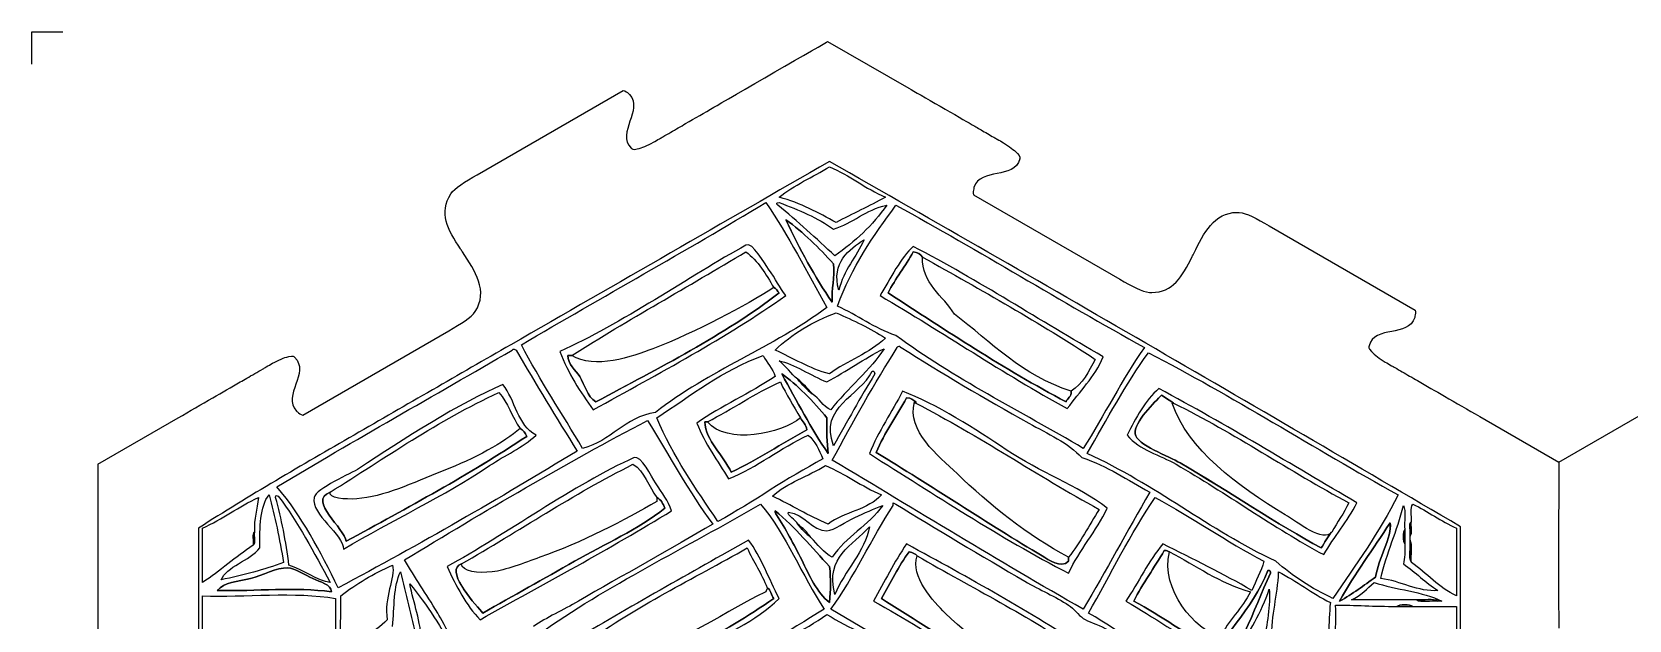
# Model space of a CAD drawing. Extents: x 6 to 958, y 3 to 221.
# Drawn here: x 6.1 to 210.6, y 145.3 to 220.7 of the extents above; entities that cross this region are included whole.
import ezdxf

# ---------------------------------------------------------------- set-up
doc = ezdxf.new("R2010")
doc.units = 0
doc.layers.get('0').update_dxf_attribs({"linetype": 'CONTINUOUS'})

msp = doc.modelspace()

# ---------------------------------------------------------------- linework, layer by layer
at = {"color": 7}
for points in [[(6.0525, 216.519), (6.0525, 220.65225), (10.0155, 220.65225)], [(107.94975, 219.42675), (118.36275, 213.435)], [(63.06825, 202.36725), (63.06975, 202.3665), (81.783, 213.171)], [(126.63375, 199.80075), (145.3575, 188.991), (145.356, 188.991)], [(164.472, 195.84225), (164.48325, 195.8355), (164.48025, 195.8355), (183.18375, 185.0385), (183.18525, 185.03925)], [(40.72125, 171.57825), (59.433, 182.3835), (59.43375, 182.38275)], [(14.48175, 165.3075), (24.7725, 171.234), (24.777, 171.23325), (24.77775, 171.23325)], [(191.45475, 171.40425), (191.45625, 171.4035), (191.45625, 171.399), (201.56475, 165.558)], [(201.5625, 165.5505), (211.85325, 171.477), (211.85775, 171.47625), (211.8585, 171.47625)], [(14.48325, 165.30975), (14.478, 153.249), (14.47575, 153.24825)], [(201.564, 165.5535), (201.55875, 153.49275), (201.5565, 153.49125)]]:
    msp.add_lwpolyline(points, dxfattribs=at)
for points in [[(100.02975, 198.79725)], [(109.0455, 196.245)], [(112.61775, 194.03475)], [(118.911, 192.50325)], [(108.87525, 191.9925)], [(102.58125, 186.89025)], [(108.534, 186.039)], [(67.37025, 180.5955)], [(117.3795, 180.25575)], [(148.50825, 180.25575)], [(67.5405, 179.916)], [(76.21575, 176.514)], [(108.195, 176.85375)], [(113.97825, 176.85375)], [(101.901, 175.833)], [(150.72, 174.13275)], [(108.3645, 172.2615)], [(118.0605, 173.79225)], [(138.642, 172.431)], [(91.185, 170.55975)], [(83.18925, 166.13775)], [(108.024, 166.64775)], [(64.6485, 165.117)], [(152.5905, 165.28725)], [(44.2365, 161.715)], [(36.4125, 161.37525)], [(37.60275, 161.205)], [(86.08125, 161.03475)], [(180.9975, 161.37525)], [(93.22575, 157.63275)], [(108.024, 157.63275)], [(27.90675, 157.12275)], [(113.29725, 157.293)], [(181.84875, 156.9525)], [(182.52825, 155.59125)], [(119.421, 153.54975)], [(108.534, 153.3795)], [(138.813, 151.33875)], [(27.90675, 148.4475)], [(44.40675, 148.95675)], [(45.59775, 148.4475)], [(101.0505, 148.107)], [(108.195, 147.597)], [(113.808, 147.7665)], [(162.28725, 149.12775)], [(173.514, 147.7665)], [(186.6105, 147.7665)], [(107.514, 146.74575)], [(173.00325, 147.2565)]]:
    msp.add_lwpolyline(points, close=True, dxfattribs=at)
at = {"color": 5}
for points in [[(108.70425, 190.9725)], [(101.73075, 187.23)], [(102.07125, 176.85375)], [(104.112, 176.17275)], [(138.4725, 173.28225)], [(92.5455, 170.73)], [(69.41175, 168.8595)], [(153.10125, 165.4575)], [(101.22075, 159.333)], [(104.112, 157.63275)], [(179.97675, 157.80225)], [(182.6985, 157.9725)], [(34.371, 154.91025)], [(135.41175, 153.54975)], [(151.74075, 154.0605)], [(181.84875, 155.08125)], [(71.11275, 153.3795)], [(164.328, 151.6785)], [(182.6985, 152.7)], [(42.0255, 150.6585)], [(183.3795, 147.93675)], [(180.828, 147.08625)]]:
    msp.add_lwpolyline(points, close=True, dxfattribs=at)
at = {"color": 7}
for points in [[(93.38325, 211.00575), (94.80075, 211.82775), (107.95125, 219.426), (107.95125, 219.426)], [(81.783, 213.171), (82.065, 213.1215), (82.2885, 212.907), (82.4355, 212.76525)], [(82.4355, 212.76525), (82.49625, 212.7075), (82.545, 212.66175), (82.5765, 212.64525)], [(118.36275, 213.435), (119.475, 212.7945), (125.22525, 209.48025), (126.3285, 208.84275)], [(82.5765, 212.64525), (83.4765, 211.6335), (83.04975, 210.40125), (82.63725, 209.208)], [(89.7645, 208.9125), (90.95175, 209.5965), (92.18775, 210.3135), (93.38325, 211.00575)], [(82.63725, 209.208), (82.218, 207.99525), (81.78375, 206.7405), (82.803, 205.76175)], [(88.8195, 208.368), (89.1525, 208.56), (89.472, 208.74375), (89.7645, 208.9125)], [(126.3285, 208.84275), (126.71475, 208.6185), (127.1445, 208.3695), (127.5945, 208.10925)], [(85.63125, 206.529), (85.90425, 206.67225), (86.15625, 206.82225), (86.421, 206.98125)], [(86.421, 206.98125), (86.5635, 207.06675), (86.70975, 207.15375), (86.862, 207.2415)], [(86.862, 207.2415), (87.516, 207.61725), (88.1925, 208.00725), (88.8195, 208.368)], [(127.5945, 208.10925), (128.12625, 207.801), (128.685, 207.47775), (129.228, 207.162)], [(129.228, 207.162), (129.3765, 207.07575), (129.52425, 206.99475), (129.66525, 206.916)], [(129.66525, 206.916), (129.939, 206.76375), (130.197, 206.62125), (130.461, 206.454)], [(82.803, 205.76175), (82.8255, 205.758), (82.83525, 205.743), (82.8495, 205.722)], [(82.8495, 205.722), (82.893, 205.65525), (82.962, 205.5435), (83.568, 205.665)], [(83.568, 205.665), (84.19725, 205.7925), (84.8745, 206.1315), (85.63125, 206.529)], [(130.461, 206.454), (131.18325, 205.9965), (131.8155, 205.5795), (132.24075, 205.0995)], [(132.24075, 205.0995), (132.64725, 204.639), (132.58575, 204.51975), (132.55125, 204.4485)], [(108.195, 204.0705), (94.64475, 196.2885), (80.997, 188.41575), (67.37025, 180.5955)], [(101.73075, 199.4775), (103.626, 201.0405), (106.0635, 202.062), (108.195, 203.3895)], [(188.99325, 157.293), (162.18225, 173.0085), (135.28875, 188.6385), (108.195, 204.0705)], [(108.195, 203.3895), (110.75475, 202.2645), (112.797, 200.62125), (115.33875, 199.4775)], [(129.63675, 202.52325), (128.39775, 202.284), (127.1175, 202.0365), (126.69075, 200.75175)], [(132.53925, 204.38925), (132.201, 203.0175), (130.8975, 202.76625), (129.63675, 202.52325)], [(132.55125, 204.4485), (132.53925, 204.42675), (132.531, 204.41025), (132.53925, 204.38925)], [(59.69775, 199.914), (60.1875, 200.66625), (61.51425, 201.47025), (63.06825, 202.36725)], [(126.65775, 200.5725), (126.609, 200.373), (126.53475, 200.0715), (126.63375, 199.80075)], [(126.69075, 200.75175), (126.693, 200.7165), (126.67725, 200.65275), (126.65775, 200.5725)], [(60.92475, 192.87375), (59.2665, 195.37725), (58.122, 197.4855), (59.69775, 199.914)], [(68.73075, 180.59625), (79.1385, 186.6885), (89.7285, 192.597), (100.02975, 198.79725)], [(100.02975, 198.79725), (102.9315, 194.61075), (105.294, 189.88575), (107.8545, 185.3595)], [(101.56125, 198.4575), (101.3715, 198.66675), (101.41275, 198.80625), (101.7315, 198.79725)], [(108.87525, 191.9925), (106.4625, 194.17275), (104.13675, 196.44075), (101.56125, 198.4575)], [(109.0455, 196.245), (106.7745, 197.49), (104.514, 198.74475), (101.73075, 199.4775)], [(101.7315, 198.79725), (104.26125, 197.86725), (106.707, 196.854), (108.70575, 195.39525)], [(108.70575, 195.39525), (111.222, 196.16625), (112.7865, 197.89125), (115.5105, 198.4575)], [(115.5105, 198.4575), (113.71575, 195.8835), (111.44025, 193.794), (108.87525, 191.9925)], [(115.33875, 199.4775), (113.30025, 198.3405), (111.08625, 197.379), (109.0455, 196.245)], [(109.215, 185.529), (110.991, 190.557), (113.8155, 194.5365), (116.69925, 198.45675)], [(116.69925, 198.45675), (127.4775, 192.5655), (137.75925, 186.17625), (148.50825, 180.25575)], [(108.534, 186.039), (106.28175, 189.28725), (104.37525, 192.87975), (102.58125, 196.5855)], [(102.58125, 196.5855), (104.92425, 195.015), (106.79775, 192.97725), (108.70425, 190.9725)], [(154.842, 192.29625), (156.1185, 194.87625), (157.4385, 197.5425), (160.39275, 197.5425)], [(160.39275, 197.5425), (160.479, 197.5425), (160.56675, 197.541), (160.656, 197.53575)], [(160.656, 197.53575), (161.54925, 197.4885), (162.91275, 196.74075), (164.472, 195.84225)], [(61.17525, 192.498), (61.092, 192.62325), (61.008, 192.7485), (60.92475, 192.87375)], [(62.80875, 184.83825), (64.52025, 187.479), (62.81925, 190.0305), (61.17525, 192.498)], [(97.4775, 193.35375), (90.4545, 189.462), (81.3525, 183.153), (73.66425, 179.7465)], [(75.195, 179.235), (82.46625, 183.8145), (90.0885, 188.043), (97.47825, 192.50325)], [(100.3695, 190.29225), (99.927, 190.92225), (98.31675, 193.81875), (97.4775, 193.35375)], [(97.47825, 192.50325), (99.03825, 191.3415), (100.05675, 189.63825), (101.0505, 187.91025)], [(109.38525, 187.56975), (108.354, 191.15325), (110.73825, 192.79425), (112.61775, 194.03475)], [(112.61775, 194.03475), (111.6075, 191.81175), (110.01075, 190.17675), (109.38525, 187.56975)], [(118.911, 193.1835), (117.372, 191.88675), (115.959, 188.991), (114.6585, 186.8895)], [(115.6785, 187.23), (116.637, 189.1065), (117.91575, 190.6635), (118.911, 192.50325)], [(143.23575, 179.06475), (135.081, 183.72375), (127.3275, 188.78625), (118.911, 193.1835)], [(118.911, 192.50325), (119.4045, 192.3735), (119.889, 192.234), (120.10125, 191.82225)], [(154.63875, 191.8875), (154.70625, 192.02325), (154.7745, 192.15975), (154.842, 192.29625)], [(102.58125, 186.89025), (101.8305, 187.95075), (101.286, 188.9865), (100.3695, 190.29225)], [(108.70425, 190.9725), (108.8355, 189.14025), (108.4455, 187.8285), (108.534, 186.039)], [(120.10125, 191.82225), (127.6245, 187.6095), (135.1395, 183.38625), (142.215, 178.725)], [(149.4495, 187.296), (152.133, 187.296), (153.3465, 189.291), (154.63875, 191.8875)], [(145.356, 188.991), (146.90625, 188.09625), (148.26225, 187.35225), (149.15475, 187.3035)], [(77.91675, 172.26225), (86.35425, 176.922), (94.90425, 181.46925), (102.58125, 186.89025)], [(101.73075, 187.22925), (94.67775, 181.80825), (86.3835, 177.6285), (78.25725, 173.2815)], [(101.0505, 187.91025), (101.45025, 187.8555), (101.43075, 187.38375), (101.73075, 187.22925)], [(114.6585, 186.8895), (122.7465, 182.16375), (130.344, 176.94675), (138.642, 172.431)], [(138.4725, 173.28225), (130.4625, 177.51825), (123.12, 182.424), (115.6785, 187.23)], [(149.15475, 187.3035), (149.2545, 187.29825), (149.35275, 187.296), (149.4495, 187.296)], [(59.43375, 182.38275), (60.99, 183.28125), (62.31825, 184.08675), (62.80875, 184.83825)], [(107.8545, 185.3595), (101.00025, 180.26925), (92.7, 177.2865), (85.91175, 171.921)], [(101.22075, 179.916), (103.3995, 181.932), (105.9555, 183.5715), (109.0455, 184.67775)], [(109.0455, 184.67775), (111.2655, 183.72375), (113.4045, 182.68725), (115.3395, 181.44675)], [(116.69925, 181.7865), (113.89725, 182.7255), (111.79575, 184.3665), (109.215, 185.529)], [(183.12675, 184.08075), (182.7, 182.7915), (181.4175, 182.544), (180.177, 182.304)], [(183.1605, 184.25775), (183.141, 184.17975), (183.126, 184.11675), (183.12675, 184.08075)], [(183.18525, 185.03925), (183.28575, 184.764), (183.21075, 184.4595), (183.1605, 184.25775)], [(180.177, 182.304), (178.9185, 182.061), (177.618, 181.80975), (177.28125, 180.44475)], [(67.37025, 180.5955), (60.66975, 176.75025), (54.01425, 172.8945), (47.29875, 169.029)], [(67.5405, 179.916), (67.764, 180.11925), (67.80825, 179.982), (68.05125, 179.916)], [(76.5555, 167.32875), (73.956, 171.759), (71.1405, 175.9755), (68.73075, 180.59625)], [(107.85375, 175.833), (110.346, 177.1965), (112.59075, 178.8075), (115.16775, 180.0855)], [(115.3395, 181.44675), (113.37525, 179.49825), (110.39025, 178.5705), (108.195, 176.85375)], [(115.16775, 180.0855), (113.574, 177.48375), (110.421, 174.9675), (108.3645, 172.2615)], [(108.534, 165.798), (111.201, 170.7285), (113.91675, 175.61025), (116.8695, 180.25575)], [(140.6835, 167.328), (132.6285, 172.08825), (124.0455, 176.31975), (116.69925, 181.7865)], [(116.8695, 180.25575), (116.87325, 180.4215), (117.07725, 180.38775), (117.20925, 180.42525)], [(117.20925, 180.42525), (117.1785, 180.282), (117.276, 180.2655), (117.3795, 180.25575)], [(117.3795, 180.25575), (122.5575, 176.8965), (128.0475, 173.75325), (133.71, 170.55975)], [(148.50825, 180.25575), (145.653, 176.193), (143.3865, 171.54375), (140.6835, 167.328)], [(177.2685, 180.3825), (177.23325, 180.31275), (177.17325, 180.19575), (177.5775, 179.739)], [(177.28125, 180.44475), (177.2895, 180.42375), (177.2805, 180.40425), (177.2685, 180.3825)], [(36.05775, 177.753), (36.3315, 177.91725), (36.59025, 178.07175), (36.873, 178.22025)], [(36.873, 178.22025), (37.6275, 178.617), (38.3025, 178.956), (38.93325, 179.0835)], [(37.434, 162.39525), (47.3265, 168.378), (57.531, 174.04875), (67.5405, 179.916)], [(38.93325, 179.0835), (39.5325, 179.205), (39.60225, 179.0955), (39.64575, 179.0295)], [(39.64575, 179.0295), (39.65925, 179.00925), (39.67125, 178.99125), (39.693, 178.98825)], [(39.693, 178.98825), (40.7085, 178.01325), (40.27425, 176.76075), (39.85575, 175.5495)], [(68.05125, 179.916), (70.58175, 175.52775), (73.2135, 171.24375), (75.876, 166.98825)], [(73.66425, 179.7465), (74.71575, 176.88675), (76.281, 174.53925), (77.91675, 172.26225)], [(76.21575, 176.514), (75.7035, 177.36975), (74.667, 178.0605), (74.685, 179.235)], [(74.685, 179.235), (74.85525, 179.235), (75.0255, 179.235), (75.195, 179.235)], [(86.08125, 171.24075), (90.42075, 174.102), (94.44975, 177.273), (99.69, 179.235)], [(99.69, 179.235), (100.17225, 178.3005), (100.911, 177.6225), (101.2215, 176.514)], [(108.195, 176.85375), (105.5625, 177.567), (103.52475, 178.875), (101.22075, 179.916)], [(104.112, 176.17275), (103.24575, 176.895), (102.6255, 177.8625), (101.73, 178.5555)], [(101.73, 178.5555), (103.58175, 178.13775), (105.8235, 176.63925), (107.85375, 175.833)], [(138.642, 172.431), (140.223, 174.5925), (142.12875, 176.42925), (143.23575, 179.06475)], [(142.215, 178.725), (141.372, 177.186), (140.6055, 175.572), (139.15275, 174.64275)], [(141.195, 166.6485), (143.7195, 171.042), (146.11125, 175.56675), (149.01975, 179.57625)], [(149.01975, 179.57625), (159.61425, 174.1245), (170.30775, 167.29725), (180.9975, 161.37525)], [(177.5775, 179.739), (178.00125, 179.259), (178.6335, 178.842), (179.35575, 178.386)], [(179.35575, 178.386), (179.62425, 178.21575), (179.88675, 178.0695), (180.16725, 177.91425)], [(32.73825, 175.83525), (32.99475, 175.98375), (33.27075, 176.14275), (33.5595, 176.30925)], [(33.5595, 176.30925), (34.20825, 176.6835), (34.944, 177.1065), (35.643, 177.507)], [(35.643, 177.507), (35.78475, 177.59025), (35.9235, 177.67275), (36.05775, 177.753)], [(78.25725, 173.2815), (77.1345, 174.015), (76.87275, 175.4175), (76.21575, 176.514)], [(101.2215, 176.514), (97.99275, 174.41025), (94.33425, 172.74), (91.185, 170.55975)], [(108.024, 166.64775), (105.81825, 169.8285), (103.9995, 173.39625), (102.0705, 176.85375)], [(102.0705, 176.85375), (103.94025, 175.60425), (106.17675, 173.24925), (107.853, 171.24075)], [(105.98325, 174.303), (105.288, 174.855), (104.66475, 175.479), (104.112, 176.17275)], [(108.705, 167.66775), (106.7925, 172.7145), (112.10475, 174.00225), (113.63775, 177.1935)], [(113.97825, 176.85375), (112.14, 173.87175), (110.45625, 170.73675), (108.705, 167.66775)], [(113.63775, 177.1935), (113.9265, 177.2565), (113.95875, 177.0615), (113.97825, 176.85375)], [(180.16725, 177.91425), (180.30375, 177.8385), (180.4455, 177.75975), (180.5895, 177.67725)], [(180.5895, 177.67725), (181.21725, 177.312), (181.86675, 176.9355), (182.47275, 176.58525)], [(182.47275, 176.58525), (182.83125, 176.3775), (183.174, 176.17875), (183.48825, 175.99725)], [(183.48825, 175.99725), (184.6185, 175.34325), (185.79825, 174.66525), (186.93975, 174.009)], [(29.21925, 173.8005), (30.3825, 174.474), (31.58325, 175.17075), (32.73825, 175.83525)], [(39.85575, 175.5495), (39.44325, 174.3555), (39.01425, 173.121), (39.91875, 172.1055)], [(44.2365, 161.715), (51.288, 166.11825), (58.00425, 170.8545), (65.8395, 174.4725)], [(66.3495, 175.49325), (60.981, 173.27175), (53.445, 168.387), (47.979, 164.7765)], [(65.8395, 174.4725), (67.035, 173.2305), (67.5375, 171.29475), (68.56125, 169.88025)], [(70.602, 169.029), (68.24325, 170.2425), (67.956, 173.5275), (66.3495, 175.49325)], [(92.54625, 170.73075), (95.75475, 172.34025), (98.5635, 174.3495), (101.901, 175.833)], [(101.901, 175.833), (102.6285, 174.17925), (103.61175, 172.7805), (104.4525, 171.24075)], [(108.3645, 172.2615), (107.3025, 172.674), (106.9035, 173.74875), (105.98325, 174.303)], [(117.5505, 174.642), (116.15175, 171.95775), (114.4695, 169.55775), (113.298, 166.64775)], [(130.81875, 167.15775), (127.1055, 169.64325), (121.7595, 173.085), (117.5505, 174.642)], [(118.0605, 173.79225), (118.7025, 173.86725), (118.85925, 173.457), (119.25075, 173.28225)], [(139.15275, 174.64275), (139.19325, 173.92275), (138.65625, 173.77875), (138.4725, 173.28225)], [(150.3795, 174.98175), (148.55175, 173.4645), (147.45675, 171.216), (146.29725, 169.02825)], [(147.31875, 169.19925), (147.14025, 170.673), (149.901, 173.34), (150.72, 174.13275)], [(175.725, 160.35375), (167.319, 165.27225), (159.05625, 170.33475), (150.3795, 174.98175)], [(150.72, 174.13275), (151.18875, 173.75025), (151.79175, 173.50275), (152.2515, 173.112)], [(186.93975, 174.009), (188.415, 173.16), (189.9405, 172.28175), (191.45475, 171.40425)], [(24.77775, 171.23325), (26.271, 172.09125), (27.77025, 172.9605), (29.21925, 173.8005)], [(39.91875, 172.1055), (39.951, 172.089), (39.9975, 172.044), (40.05825, 171.987)], [(40.05825, 171.987), (40.2075, 171.843), (40.43325, 171.627), (40.72125, 171.57825)], [(85.91175, 171.921), (81.88875, 171.29475), (80.268, 168.26625), (76.5555, 167.32875)], [(114.14775, 166.818), (115.26, 169.33425), (116.748, 171.47475), (118.0605, 173.79225)], [(119.25075, 173.28225), (119.25075, 173.22525), (119.25075, 173.169), (119.25075, 173.112)], [(119.25075, 173.112), (127.3905, 168.891), (134.751, 163.89075), (142.72425, 159.504)], [(152.2515, 173.112), (160.12125, 169.24575), (167.055, 164.44125), (174.705, 160.3545)], [(53.763, 153.03975), (63.8475, 159.171), (74.59875, 165.54375), (84.891, 170.8995)], [(68.56125, 169.88025), (68.982, 169.677), (69.2265, 169.2975), (69.41175, 168.8595)], [(84.891, 170.8995), (87.64125, 166.44975), (90.1725, 161.781), (93.22575, 157.63275)], [(93.906, 157.9725), (91.06575, 162.16425), (88.1505, 166.278), (86.08125, 171.24075)], [(91.185, 170.55975), (92.2635, 167.8965), (93.849, 165.74025), (95.26725, 163.416)], [(95.60775, 164.26725), (94.584, 166.425), (92.3805, 168.29025), (92.205, 170.73075)], [(92.205, 170.73075), (92.31825, 170.73075), (92.43225, 170.73075), (92.54625, 170.73075)], [(104.4525, 171.24075), (104.7675, 170.76225), (105.17025, 170.37), (105.303, 169.71)], [(107.853, 171.24075), (107.81775, 169.6155), (107.85525, 168.06675), (108.024, 166.64775)], [(133.71, 170.55975), (136.107, 169.2075), (138.78375, 168.039), (140.514, 166.13775)], [(47.29875, 169.029), (40.617, 165.183), (33.87975, 161.2665), (27.39675, 157.12275)], [(69.41175, 168.8595), (62.0775, 164.0025), (54.18, 159.7095), (46.27725, 155.42175)], [(64.6485, 165.117), (66.603, 166.4445), (68.87325, 167.3955), (70.602, 169.029)], [(95.26725, 163.416), (98.99775, 164.95875), (101.8815, 167.349), (105.47325, 169.02975)], [(105.303, 169.71), (102.0435, 167.92275), (99.0105, 165.909), (95.60775, 164.26725)], [(105.47325, 169.02975), (106.34325, 168.25575), (106.8525, 167.121), (107.34375, 165.9675)], [(146.29725, 169.02825), (147.91425, 167.067), (150.4725, 166.512), (152.5905, 165.28725)], [(153.102, 165.45825), (151.69575, 166.2825), (147.4905, 167.78475), (147.31875, 169.19925)], [(75.876, 166.98825), (65.90625, 160.9125), (55.74075, 155.031), (45.25875, 149.4675)], [(83.18925, 166.13775), (75.591, 162.79575), (66.519, 156.1305), (59.205, 152.18925)], [(85.911, 162.906), (85.4535, 163.638), (84.02775, 166.506), (83.18925, 166.13775)], [(107.34375, 165.9675), (102.64575, 163.52175), (98.52975, 160.49325), (93.906, 157.9725)], [(140.6835, 146.7465), (129.75525, 152.886), (119.265, 159.462), (108.534, 165.798)], [(113.298, 166.64775), (121.674, 161.4165), (129.83325, 155.9685), (138.813, 151.33875)], [(135.41175, 153.54975), (128.595, 157.62825), (121.05825, 162.6015), (114.14775, 166.818)], [(143.7465, 159.6735), (139.86225, 162.60975), (135.15375, 164.25375), (130.81875, 167.15775)], [(140.514, 166.13775), (143.8155, 165.07425), (146.3475, 163.23825), (149.1885, 161.715)], [(165.34875, 152.87025), (156.72825, 156.894), (149.904, 162.71325), (141.195, 166.6485)], [(14.478, 165.3135), (14.4765, 165.31275), (14.47575, 165.3105), (14.47725, 165.309)], [(14.4765, 165.30975), (14.4765, 165.3135), (14.48325, 165.3135), (14.48325, 165.30975)], [(14.47725, 165.309), (14.478, 165.30825), (14.478, 165.3075), (14.4795, 165.3075)], [(14.4795, 165.3075), (14.48025, 165.3075), (14.481, 165.3075), (14.48175, 165.3075)], [(47.979, 164.7765), (46.91475, 164.07375), (42.42225, 162.19725), (42.19575, 161.03475)], [(45.9375, 154.401), (52.149, 158.13675), (58.893, 161.20875), (64.6485, 165.117)], [(61.07625, 152.52975), (68.41575, 156.7575), (75.3105, 161.43), (83.019, 165.28725)], [(83.019, 165.28725), (84.5475, 164.37825), (85.023, 162.41475), (86.08125, 161.03475)], [(100.8795, 161.205), (102.75675, 162.9), (105.45075, 163.779), (107.68425, 165.117)], [(107.68425, 165.117), (110.23425, 164.0385), (112.29525, 162.471), (114.82875, 161.37525)], [(152.5905, 165.28725), (159.00525, 161.58), (165.0075, 157.2075), (171.4725, 153.72)], [(171.132, 154.57125), (165.67425, 157.53), (159.28425, 161.83275), (153.102, 165.45825)], [(201.55875, 165.55725), (201.55725, 165.5565), (201.5565, 165.55425), (201.558, 165.552)], [(201.55725, 165.5535), (201.55725, 165.55725), (201.564, 165.55725), (201.564, 165.5535)], [(201.558, 165.552), (201.55875, 165.55125), (201.55875, 165.5505), (201.56025, 165.5505)], [(201.5625, 165.55125), (201.56175, 165.55125), (201.561, 165.55125), (201.56025, 165.55125)], [(201.56025, 165.5505), (201.561, 165.5505), (201.56175, 165.5505), (201.5625, 165.5505)], [(201.56475, 165.55275), (201.56475, 165.552), (201.564, 165.55125), (201.5625, 165.55125)], [(201.56475, 165.558), (201.5655, 165.55725), (201.56625, 165.555), (201.56475, 165.55275)], [(45.25875, 149.4675), (43.0095, 154.137), (40.6185, 158.66325), (37.434, 162.39525)], [(46.27725, 155.42175), (46.16925, 157.0935), (41.29275, 160.59675), (44.2365, 161.715)], [(87.95175, 159.333), (87.48825, 160.6635), (86.7945, 161.48925), (85.911, 162.906)], [(149.1885, 161.715), (146.3295, 156.74925), (143.601, 151.653), (140.6835, 146.7465)], [(27.90675, 157.12275), (30.4545, 158.25975), (32.53125, 159.86925), (35.05125, 161.03475)], [(35.05125, 161.03475), (34.93125, 159.51075), (34.4565, 158.34), (34.5405, 156.612)], [(35.22225, 154.5705), (35.25375, 157.203), (35.21775, 159.90525), (36.4125, 161.37525)], [(36.4125, 161.37525), (37.18875, 158.63625), (37.752, 155.6835), (38.283, 152.7)], [(37.263, 161.03475), (37.25475, 161.469), (37.389, 161.2425), (37.60275, 161.205)], [(38.964, 152.3595), (38.5845, 155.43825), (37.99875, 158.31225), (37.263, 161.03475)], [(37.60275, 161.205), (40.15875, 157.8645), (42.165, 153.9735), (44.23725, 150.1485)], [(42.19575, 161.03475), (41.75925, 158.80275), (45.9615, 156.33075), (45.9375, 154.401)], [(70.94175, 143.514), (79.68975, 149.7915), (89.8725, 154.63575), (99.348, 160.18425)], [(87.102, 159.67425), (83.6445, 156.9135), (79.42425, 155.08575), (75.5355, 152.87025)], [(86.08125, 161.03475), (86.63025, 160.7895), (86.83575, 160.20075), (87.102, 159.67425)], [(99.348, 160.18425), (102.69, 156.324), (104.613, 151.0455), (107.514, 146.74575)], [(108.024, 157.63275), (105.4965, 158.6775), (103.31175, 160.0635), (100.8795, 161.205)], [(114.82875, 161.37525), (113.2185, 159.47025), (110.004, 159.16875), (108.024, 157.63275)], [(108.3645, 146.74575), (111.37425, 150.82425), (113.526, 155.75925), (116.35875, 160.014)], [(114.99825, 160.01475), (113.20875, 157.4385), (110.2605, 156.02025), (108.534, 153.3795)], [(111.426, 158.484), (112.74, 159.042), (113.79825, 159.6015), (114.99825, 160.01475)], [(116.35875, 160.014), (116.35875, 160.128), (116.35875, 160.2405), (116.35875, 160.35375)], [(116.35875, 160.35375), (116.49675, 160.3215), (116.52825, 160.18275), (116.69925, 160.1835)], [(116.69925, 160.1835), (121.53225, 157.19175), (127.76775, 153.498), (133.19925, 150.318)], [(138.813, 151.33875), (140.19075, 154.383), (142.359, 156.6375), (143.7465, 159.6735)], [(141.3645, 146.2365), (144.162, 151.20675), (146.7405, 156.396), (149.8695, 161.03475)], [(149.8695, 161.03475), (154.65675, 158.45025), (159, 155.4225), (163.81875, 152.87025)], [(171.4725, 153.72), (172.818, 156.00375), (174.49875, 157.9515), (175.725, 160.35375)], [(174.705, 160.3545), (174.05625, 159.018), (173.20575, 157.88475), (172.49325, 156.61275)], [(180.9975, 161.37525), (178.641, 156.53025), (175.52475, 152.44725), (172.66275, 148.107)], [(178.7865, 150.6585), (179.52, 154.0065), (180.90225, 156.70875), (181.67775, 160.01475)], [(181.67775, 160.01475), (182.0715, 159.33075), (181.73775, 157.9185), (181.84875, 156.9525)], [(182.6985, 157.9725), (182.7675, 158.69775), (182.53425, 159.72525), (182.86875, 160.1835)], [(182.86875, 160.1835), (184.848, 159.27225), (186.44475, 157.9755), (188.48175, 157.122)], [(63.4575, 145.38525), (71.64375, 150.01275), (80.04525, 154.42575), (87.95175, 159.333)], [(93.22575, 157.63275), (88.149, 154.623), (81.537, 150.94575), (76.0455, 147.7665)], [(101.39025, 158.823), (101.30025, 158.96025), (101.21325, 159.099), (101.22075, 159.333)], [(101.22075, 159.333), (103.81425, 157.221), (105.9345, 154.635), (108.195, 152.18925)], [(104.62275, 153.0405), (103.61325, 155.0475), (102.56325, 157.04475), (101.39025, 158.823)], [(104.112, 157.63275), (103.8945, 158.214), (102.71625, 158.724), (102.921, 159.16275)], [(102.921, 159.16275), (105.03825, 158.9085), (105.95475, 156.73875), (107.85375, 156.78225)], [(105.813, 155.931), (105.17475, 156.4275), (104.60775, 156.99375), (104.112, 157.63275)], [(107.85375, 156.78225), (108.7695, 156.80325), (110.30475, 158.007), (111.426, 158.484)], [(142.72425, 159.504), (141.43425, 157.44975), (140.28, 155.25825), (138.813, 153.38025)], [(173.514, 147.7665), (175.44675, 151.3335), (177.84525, 154.4355), (179.9775, 157.80225)], [(179.9775, 157.80225), (180.25425, 155.91225), (178.46325, 153.2115), (178.10625, 150.828)], [(182.52825, 156.10125), (182.63625, 156.67425), (182.30925, 157.6815), (182.6985, 157.9725)], [(27.39675, 157.12275), (27.39675, 126.1635), (27.39675, 95.2065), (27.39675, 64.24725)], [(27.906, 150.1485), (27.90675, 152.47275), (27.90675, 154.79775), (27.90675, 157.12275)], [(34.5405, 156.612), (34.43325, 156.096), (34.75875, 155.14725), (34.37025, 154.91025)], [(97.81875, 155.59125), (90.627, 151.5), (82.42275, 146.94525), (75.02475, 142.49325)], [(101.73075, 148.107), (100.44225, 150.618), (99.43125, 153.40425), (97.81875, 155.59125)], [(108.534, 153.3795), (107.38875, 153.99075), (106.6755, 155.03625), (105.813, 155.931)], [(108.8745, 148.61775), (107.589, 153.52875), (111.20325, 154.85775), (113.29725, 157.293)], [(113.29725, 157.293), (112.7595, 154.1445), (110.1, 151.644), (108.8745, 148.61775)], [(172.49325, 156.61275), (171.92625, 156.04725), (171.62475, 155.214), (171.132, 154.57125)], [(181.84875, 156.9525), (181.84875, 156.3285), (181.84875, 155.70525), (181.84875, 155.08125)], [(182.6985, 152.69925), (182.3055, 153.327), (182.63925, 154.6815), (182.52825, 155.59125)], [(182.52825, 155.59125), (182.52825, 155.7615), (182.52825, 155.931), (182.52825, 156.10125)], [(188.48175, 157.122), (188.48175, 154.23075), (188.48175, 151.33875), (188.48175, 148.44675)], [(188.99325, 64.24725), (188.99325, 95.262), (188.99325, 126.27825), (188.99325, 157.293)], [(34.37025, 154.91025), (32.11125, 153.4275), (30.15675, 151.6395), (27.906, 150.1485)], [(30.28875, 150.48825), (30.9315, 152.1795), (33.95625, 152.937), (35.22225, 154.5705)], [(77.06625, 142.494), (83.3865, 147.06), (90.71175, 150.621), (97.6485, 154.57125)], [(97.6485, 154.57125), (98.4165, 152.78775), (99.50175, 151.3215), (100.2, 149.46825)], [(118.0605, 155.0805), (116.46225, 152.823), (115.227, 150.2025), (113.808, 147.7665)], [(114.828, 148.107), (116.0205, 150.08925), (117.00825, 152.277), (118.3995, 154.0605)], [(141.3645, 141.4725), (133.94175, 146.3535), (126.03075, 150.7455), (118.0605, 155.0805)], [(118.3995, 154.0605), (118.8345, 153.98475), (119.1825, 153.822), (119.421, 153.54975)], [(119.421, 153.54975), (126.43425, 149.50725), (133.77075, 145.7865), (140.343, 141.303)], [(138.813, 152.87025), (137.763, 151.9065), (136.23825, 153.0555), (135.41175, 153.54975)], [(150.891, 155.08125), (149.03175, 152.9145), (147.765, 150.1545), (146.12775, 147.76725)], [(147.14775, 147.7665), (148.30125, 150.072), (149.7915, 152.04075), (151.06125, 154.23075)], [(162.28725, 149.12775), (158.631, 151.25475), (154.73475, 153.14325), (150.891, 155.08125)], [(151.06125, 154.23075), (151.416, 154.30275), (151.51125, 154.11375), (151.74075, 154.0605)], [(151.74075, 154.0605), (155.1465, 152.30625), (158.09325, 150.093), (162.117, 148.95675)], [(181.84875, 155.08125), (181.875, 154.14825), (181.866, 153.24825), (181.67775, 152.52975)], [(201.5565, 153.49125), (201.55425, 151.76025), (201.5565, 150.0165), (201.5595, 148.33125)], [(14.47575, 153.24825), (14.472, 151.5585), (14.475, 149.856), (14.478, 148.20975)], [(38.283, 152.7), (35.781, 151.8), (33.10575, 151.074), (30.28875, 150.48825)], [(34.0305, 150.6585), (35.5635, 151.01325), (37.4145, 152.08575), (38.79375, 152.019)], [(38.79375, 152.019), (39.7005, 151.97625), (41.07825, 151.0905), (42.0255, 150.6585)], [(44.23725, 150.1485), (42.633, 150.36075), (40.76025, 151.77375), (38.964, 152.3595)], [(45.59775, 148.4475), (47.5875, 149.973), (49.77225, 151.3035), (52.23225, 152.3595)], [(52.23225, 152.3595), (52.5975, 150.79125), (51.0915, 148.17975), (51.55125, 145.386)], [(52.2315, 144.534), (52.458, 146.9715), (52.356, 149.73975), (53.2515, 151.509)], [(53.2515, 151.509), (53.96625, 148.70775), (54.63225, 145.8585), (55.293, 143.004)], [(58.0155, 146.23575), (56.451, 148.78725), (55.0995, 150.7425), (53.763, 153.03975)], [(63.798, 146.2365), (63.0585, 147.09225), (59.17725, 151.29), (60.7365, 152.3595)], [(59.205, 152.18925), (60.40725, 149.70525), (61.61175, 147.225), (63.4575, 145.38525)], [(60.7365, 152.3595), (60.84525, 152.4345), (60.9285, 152.49675), (61.07625, 152.52975)], [(75.5355, 152.87025), (71.59125, 150.6225), (67.67475, 148.43325), (63.798, 146.2365)], [(108.195, 147.597), (106.5225, 148.884), (105.597, 151.101), (104.62275, 153.0405)], [(108.195, 152.18925), (108.38175, 150.52275), (108.31425, 149.2875), (108.195, 147.597)], [(138.813, 153.38025), (138.813, 153.21), (138.813, 153.0405), (138.813, 152.87025)], [(156.1635, 138.24075), (158.259, 143.346), (162.2985, 146.50725), (164.328, 151.6785)], [(163.81875, 152.87025), (163.43925, 151.491), (162.77325, 150.39825), (162.28725, 149.12775)], [(164.328, 151.6785), (164.61675, 151.7415), (164.649, 151.5465), (164.6685, 151.33875)], [(164.838, 142.8345), (164.727, 146.1225), (165.6195, 148.40325), (165.6885, 151.50975)], [(172.66275, 148.107), (169.92525, 149.394), (167.47575, 150.97125), (165.34875, 152.87025)], [(165.6885, 151.50975), (168.02475, 150.3315), (169.96125, 148.75275), (172.323, 147.597)], [(181.67775, 152.52975), (183.2385, 151.482), (184.491, 150.12675), (186.1005, 149.12775)], [(188.48175, 148.44675), (186.17475, 149.48325), (184.692, 151.347), (182.6985, 152.69925)], [(29.778, 149.12775), (30.6225, 150.1545), (32.4285, 150.288), (34.0305, 150.6585)], [(44.40675, 148.95675), (39.741, 149.60175), (34.85625, 149.0085), (29.778, 149.12775)], [(42.0255, 150.6585), (43.00725, 150.21075), (44.34825, 149.8965), (44.40675, 148.95675)], [(55.97325, 142.323), (55.83825, 145.2495), (54.94275, 147.417), (54.44325, 149.97825)], [(54.44325, 149.97825), (56.637, 147.297), (58.6305, 144.414), (60.05625, 140.9625)], [(100.2, 149.46825), (100.713, 149.24325), (100.71975, 148.51425), (101.0505, 148.107)], [(133.19925, 150.318), (135.11475, 149.196), (137.15025, 148.33275), (138.81225, 147.2565)], [(164.6685, 151.33875), (162.28725, 146.5185), (161.0595, 140.54625), (156.1635, 138.24075)], [(178.10625, 150.828), (176.6115, 149.7705), (175.1625, 148.66875), (173.514, 147.7665)], [(175.04475, 147.93675), (176.232, 148.4505), (177.03675, 149.34675), (177.936, 150.1485)], [(177.936, 150.1485), (180.71625, 149.24325), (184.13475, 148.97625), (186.6105, 147.7665)], [(186.1005, 149.12775), (183.59475, 148.8915), (181.33125, 150.36675), (178.7865, 150.6585)], [(14.478, 148.20975), (14.4795, 146.8365), (14.48175, 145.41675), (14.48025, 144.054)], [(27.90675, 148.4475), (33.18825, 148.2285), (39.84375, 149.0085), (44.91675, 148.107)], [(27.90675, 111.53625), (27.90675, 123.83925), (27.90675, 136.143), (27.90675, 148.4475)], [(44.91675, 148.107), (44.979, 143.84925), (44.87025, 139.76175), (44.7465, 135.69)], [(45.768, 141.1335), (45.37125, 143.23125), (45.71025, 146.06475), (45.59775, 148.4475)], [(76.0455, 147.7665), (74.04825, 146.61075), (71.991, 145.665), (70.26225, 144.534)], [(101.0505, 148.107), (94.55475, 143.54625), (87.03975, 140.00475), (79.95825, 136.02975)], [(90.84375, 141.303), (94.647, 143.41425), (98.715, 145.119), (101.73075, 148.107)], [(96.627, 139.2615), (115.91925, 147.3645), (136.03725, 132.9825), (137.9625, 116.1285)], [(113.808, 147.7665), (121.73775, 143.3925), (128.93175, 138.282), (136.94175, 133.98825)], [(136.7715, 134.66925), (129.24075, 138.93375), (122.028, 143.514), (114.828, 148.107)], [(146.12775, 147.76725), (149.742, 145.7115), (153.00075, 143.30025), (156.84375, 141.474)], [(157.524, 141.813), (153.67575, 143.40675), (150.75075, 145.92525), (147.14775, 147.7665)], [(162.117, 148.95675), (160.98975, 146.85075), (159.318, 145.2915), (158.2035, 143.1735)], [(160.58625, 141.13275), (161.841, 143.9025), (163.5045, 146.26575), (164.49825, 149.29725)], [(164.49825, 149.29725), (164.658, 147.37725), (164.20425, 144.6015), (163.818, 142.6635)], [(172.323, 147.597), (172.0725, 144.9285), (172.08225, 142.377), (172.323, 139.602)], [(183.3795, 147.93675), (180.60075, 147.93675), (177.822, 147.93675), (175.04475, 147.93675)], [(180.828, 147.08625), (181.1205, 147.36825), (182.5755, 147.36825), (182.86875, 147.08625)], [(186.1005, 147.7665), (185.247, 147.87675), (183.9495, 147.54375), (183.3795, 147.93675)], [(186.6105, 147.7665), (186.441, 147.7665), (186.2715, 147.7665), (186.1005, 147.7665)], [(201.5595, 148.33125), (201.56175, 146.99775), (201.564, 145.61925), (201.56325, 144.2985)], [(51.55125, 145.386), (49.9305, 143.661), (47.57175, 142.67475), (45.768, 141.1335)], [(62.778, 139.7715), (61.197, 139.86075), (58.71, 145.10175), (58.0155, 146.23575)], [(107.514, 146.74575), (98.22, 140.95725), (88.52775, 135.56775), (78.93675, 130.07625)], [(98.3295, 140.4525), (101.32275, 142.5045), (104.955, 143.919), (107.8545, 146.0655)], [(107.8545, 146.0655), (110.64075, 144.31575), (113.9325, 143.07075), (116.3595, 140.9625)], [(138.4725, 129.0555), (129.17175, 135.00675), (118.26, 140.82225), (108.3645, 146.74575)], [(138.81225, 147.2565), (139.5165, 146.80125), (140.01075, 145.98225), (140.6835, 145.55475)], [(140.6835, 145.55475), (141.903, 144.77925), (145.34625, 143.97975), (145.61625, 142.32225)], [(155.1435, 138.2415), (149.86575, 140.223), (145.9815, 143.59425), (141.3645, 146.2365)], [(173.004, 138.41025), (172.8765, 141.312), (173.0625, 144.0315), (173.00325, 147.2565)], [(173.00325, 147.2565), (175.38825, 147.25275), (177.9975, 147.07725), (180.828, 147.08625)], [(182.86875, 147.08625), (184.74075, 147.08625), (186.6105, 147.08625), (188.48175, 147.08625)], [(188.48175, 147.08625), (188.48175, 135.68925), (188.48175, 124.29225), (188.48175, 112.896)]]:
    msp.add_open_spline(points, degree=3, dxfattribs=at)
at = {"color": 5}
for points in [[(108.70425, 190.9725), (106.79775, 192.978), (104.9235, 195.01575), (102.58125, 196.5855)], [(102.58125, 196.5855), (104.37525, 192.87975), (106.28175, 189.28725), (108.534, 186.039)], [(118.911, 192.50325), (117.91575, 190.6635), (116.637, 189.1065), (115.6785, 187.23)], [(120.10125, 191.82225), (119.88825, 192.234), (119.40375, 192.3735), (118.911, 192.50325)], [(108.534, 186.039), (108.4455, 187.8285), (108.8355, 189.14025), (108.70425, 190.9725)], [(124.1835, 184.509), (122.799, 186.8085), (119.92425, 188.52675), (120.10125, 191.82225)], [(78.25725, 173.28225), (86.38275, 177.62925), (94.67775, 181.809), (101.73075, 187.23)], [(101.0505, 187.911), (97.41525, 185.61975), (91.1475, 182.2335), (85.57125, 180.08625)], [(101.73075, 187.23), (101.4315, 187.3845), (101.45025, 187.85625), (101.0505, 187.911)], [(115.6785, 187.23), (123.12, 182.424), (130.4625, 177.51825), (138.4725, 173.28225)], [(139.15275, 174.64275), (132.8745, 176.6415), (128.895, 180.942), (124.1835, 184.509)], [(85.57125, 180.08625), (83.00925, 179.1), (78.0285, 177.34875), (75.195, 179.235)], [(74.685, 179.235), (74.667, 178.0605), (75.7035, 177.36975), (76.21575, 176.514)], [(75.195, 179.235), (75.02475, 179.235), (74.8545, 179.235), (74.685, 179.235)], [(76.21575, 176.514), (76.87275, 175.4175), (77.1345, 174.015), (78.25725, 173.28225)], [(102.07125, 176.85375), (103.9995, 173.39625), (105.819, 169.8285), (108.02475, 166.64775)], [(107.8545, 171.24075), (106.17675, 173.24925), (103.94025, 175.60425), (102.07125, 176.85375)], [(104.112, 176.17275), (104.66475, 175.479), (105.288, 174.855), (105.98325, 174.303)], [(105.98325, 174.303), (105.4305, 174.9975), (104.80725, 175.62075), (104.112, 176.17275)], [(119.25075, 173.28225), (118.85925, 173.457), (118.7025, 173.86725), (118.0605, 173.79225)], [(138.4725, 173.28225), (138.65625, 173.77875), (139.19325, 173.92275), (139.15275, 174.64275)], [(150.72, 174.132), (149.901, 173.33925), (147.14025, 170.67225), (147.318, 169.19775)], [(152.2515, 173.11125), (151.79175, 173.502), (151.1895, 173.75025), (150.72, 174.132)], [(118.0605, 173.79225), (116.748, 171.47475), (115.26, 169.335), (114.14775, 166.818)], [(124.524, 164.097), (122.09475, 166.446), (118.0485, 169.4895), (119.08125, 173.28225)], [(119.08125, 173.28225), (119.091, 173.17875), (119.106, 173.0805), (119.25075, 173.112)], [(119.25075, 173.112), (119.25075, 173.169), (119.25075, 173.22525), (119.25075, 173.28225)], [(166.53975, 158.823), (160.5555, 162.44925), (153.9495, 167.262), (152.08125, 173.11125)], [(152.08125, 173.11125), (152.1375, 173.11125), (152.1945, 173.11125), (152.2515, 173.11125)], [(68.56125, 169.88025), (66.51825, 168.0765), (62.772, 166.0335), (58.69575, 164.43675)], [(69.41175, 168.8595), (69.22575, 169.2975), (68.98125, 169.677), (68.56125, 169.88025)], [(92.5455, 170.73), (92.4315, 170.73), (92.31825, 170.73), (92.20425, 170.73)], [(92.20425, 170.73), (92.37975, 168.29025), (94.58325, 166.425), (95.607, 164.2665)], [(104.45175, 171.24), (102.03975, 169.23375), (95.052, 167.70825), (92.5455, 170.73)], [(105.30225, 169.70925), (105.1695, 170.36925), (104.76675, 170.7615), (104.45175, 171.24)], [(108.02475, 166.64775), (107.856, 168.06675), (107.8185, 169.6155), (107.8545, 171.24075)], [(46.27725, 155.42175), (54.18075, 159.70875), (62.0775, 164.0025), (69.41175, 168.8595)], [(95.607, 164.2665), (99.00975, 165.90825), (102.0435, 167.922), (105.30225, 169.70925)], [(147.318, 169.19775), (147.489, 167.784), (151.69425, 166.28175), (153.10125, 165.4575)], [(114.14775, 166.818), (121.05825, 162.6015), (128.59425, 157.62825), (135.41175, 153.54975)], [(58.69575, 164.43675), (54.7425, 162.88875), (51.11325, 161.112), (47.6385, 160.8645)], [(138.813, 153.38025), (133.61475, 156.12375), (128.58375, 160.17075), (124.524, 164.097)], [(153.10125, 165.4575), (159.2835, 161.832), (165.6735, 157.52925), (171.13125, 154.5705)], [(44.2365, 161.715), (41.29275, 160.5975), (46.1685, 157.0935), (46.27725, 155.42175)], [(47.6385, 160.8645), (46.23075, 160.76475), (43.94175, 160.92), (44.2365, 161.715)], [(86.082, 160.52325), (82.07925, 158.18925), (76.281, 155.20875), (71.11275, 153.3795)], [(75.53625, 152.8695), (79.42575, 155.085), (83.64525, 156.91275), (87.10275, 159.6735)], [(87.10275, 159.6735), (86.8365, 160.20075), (86.631, 160.78875), (86.082, 161.034)], [(86.082, 161.034), (86.082, 160.86375), (86.082, 160.6935), (86.082, 160.52325)], [(101.22075, 159.333), (101.21325, 159.099), (101.30025, 158.9595), (101.39025, 158.823)], [(108.195, 152.19), (105.9345, 154.635), (103.8135, 157.221), (101.22075, 159.333)], [(101.39025, 158.823), (102.56325, 157.044), (103.6125, 155.0475), (104.62275, 153.0405)], [(104.112, 157.63275), (104.60775, 156.99375), (105.17475, 156.42825), (105.813, 155.931)], [(105.813, 155.931), (105.31725, 156.57), (104.75025, 157.13625), (104.112, 157.63275)], [(172.4925, 156.612), (171.4845, 155.19075), (168.117, 157.8675), (166.53975, 158.823)], [(179.97675, 157.80225), (177.8445, 154.43475), (175.446, 151.3335), (173.51325, 147.7665)], [(178.1055, 150.82875), (178.4625, 153.21225), (180.2535, 155.913), (179.97675, 157.80225)], [(182.6985, 157.9725), (182.30925, 157.6815), (182.63625, 156.67425), (182.52825, 156.10125)], [(182.52825, 156.10125), (182.91825, 156.393), (182.5905, 157.40025), (182.6985, 157.9725)], [(34.54125, 156.612), (34.1535, 156.3765), (34.4775, 155.4285), (34.371, 154.91025)], [(34.371, 154.91025), (34.75875, 155.14725), (34.43325, 156.096), (34.54125, 156.612)], [(171.13125, 154.5705), (171.624, 155.21325), (171.9255, 156.0465), (172.4925, 156.612)], [(181.84875, 156.9525), (181.566, 156.714), (181.566, 155.319), (181.84875, 155.08125)], [(181.84875, 155.08125), (181.84875, 155.706), (181.84875, 156.3285), (181.84875, 156.9525)], [(182.52825, 155.59125), (182.63925, 154.6815), (182.3055, 153.327), (182.6985, 152.7)], [(182.6985, 152.7), (182.58825, 153.609), (182.9235, 154.965), (182.52825, 155.59125)], [(118.40025, 154.05975), (117.009, 152.27625), (116.02125, 150.0885), (114.82875, 148.10625)], [(119.421, 153.549), (119.1825, 153.82125), (118.8345, 153.984), (118.40025, 154.05975)], [(122.99325, 146.23575), (121.6035, 147.636), (118.4445, 150.9705), (119.421, 153.549)], [(135.41175, 153.54975), (136.23825, 153.0555), (137.763, 151.9065), (138.813, 152.87025)], [(151.06125, 154.23075), (149.7915, 152.04075), (148.30125, 150.072), (147.14775, 147.7665)], [(158.2035, 143.1735), (155.058, 144.03975), (150.492, 149.265), (151.74075, 154.0605)], [(151.74075, 154.0605), (151.5105, 154.11375), (151.41525, 154.30275), (151.06125, 154.23075)], [(38.79375, 152.019), (37.4145, 152.08575), (35.5635, 151.01325), (34.0305, 150.6585)], [(42.0255, 150.6585), (41.07825, 151.0905), (39.7005, 151.97625), (38.79375, 152.019)], [(60.73725, 152.35875), (59.178, 151.28925), (63.05925, 147.0915), (63.79875, 146.23575)], [(61.077, 152.529), (60.92925, 152.496), (60.846, 152.43375), (60.73725, 152.35875)], [(64.989, 151.509), (63.24975, 151.31175), (61.05225, 151.5465), (61.077, 152.529)], [(63.79875, 146.23575), (67.6755, 148.43325), (71.592, 150.6225), (75.53625, 152.8695)], [(71.11275, 153.3795), (69.03375, 152.6445), (66.68325, 151.70025), (64.989, 151.509)], [(104.62275, 153.0405), (105.597, 151.101), (106.5225, 148.884), (108.195, 147.597)], [(108.195, 147.597), (108.31425, 149.2875), (108.38175, 150.5235), (108.195, 152.19)], [(138.813, 152.87025), (138.813, 153.0405), (138.813, 153.21), (138.813, 153.38025)], [(164.328, 151.6785), (162.2985, 146.50725), (158.25975, 143.346), (156.1635, 138.24075)], [(164.6685, 151.33875), (164.649, 151.5465), (164.61675, 151.7415), (164.328, 151.6785)], [(34.0305, 150.6585), (32.4285, 150.28875), (30.6225, 150.1545), (29.778, 149.12775)], [(29.778, 149.12775), (34.85625, 149.00925), (39.741, 149.6025), (44.40675, 148.95675)], [(44.40675, 148.95675), (44.34825, 149.8965), (43.00725, 150.21075), (42.0255, 150.6585)], [(100.2, 149.46675), (100.24725, 149.19225), (100.0395, 149.17425), (100.02975, 148.956)], [(101.0505, 148.10625), (100.7205, 148.5135), (100.713, 149.24325), (100.2, 149.46675)], [(156.1635, 138.24075), (161.0595, 140.5455), (162.28725, 146.5185), (164.6685, 151.33875)], [(173.51325, 147.7665), (175.1625, 148.66875), (176.61075, 149.7705), (178.1055, 150.82875)], [(100.02975, 148.956), (93.41325, 145.878), (88.49775, 141.0975), (79.10775, 140.79225)], [(79.95825, 136.029), (87.03975, 140.004), (94.55475, 143.5455), (101.0505, 148.10625)], [(114.82875, 148.10625), (122.02875, 143.514), (129.2415, 138.933), (136.77225, 134.6685)], [(147.14775, 147.7665), (150.7515, 145.92525), (153.6765, 143.40675), (157.524, 141.813)], [(182.86875, 147.08625), (182.5755, 147.36825), (181.1205, 147.36825), (180.828, 147.08625)], [(186.1005, 147.7665), (185.52975, 148.1595), (184.23225, 147.8265), (183.3795, 147.93675)], [(183.3795, 147.93675), (183.9495, 147.54375), (185.247, 147.8775), (186.1005, 147.7665)], [(137.62275, 136.029), (133.29075, 138.27675), (126.876, 142.32225), (122.99325, 146.23575)], [(180.828, 147.08625), (181.50825, 147.08625), (182.18925, 147.08625), (182.86875, 147.08625)]]:
    msp.add_open_spline(points, degree=3, dxfattribs=at)

doc.saveas('drawing.dxf')
